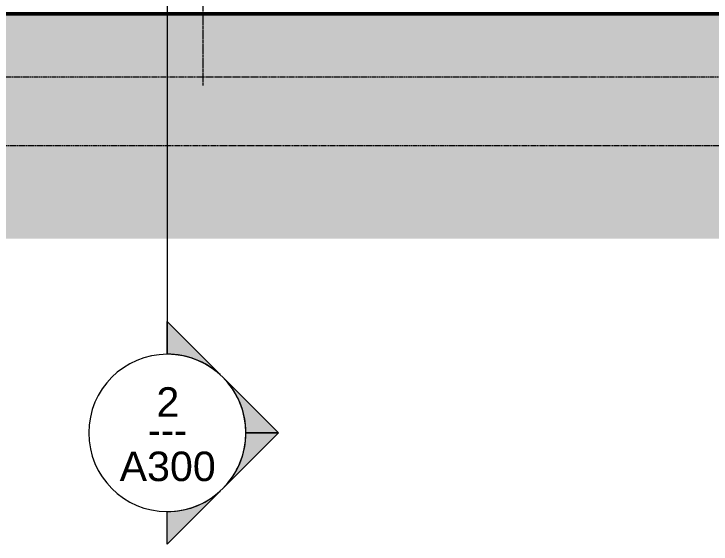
# Model space of a CAD drawing. Header units: inches. Extents: x -4168 to 1833, y -300 to 637.
# Drawn here: x 1057.8 to 1270.7, y -299.8 to -138 of the extents above; entities that cross this region are included whole.
import ezdxf

# ---------------------------------------------------------------- set-up
doc = ezdxf.new("R2010")
doc.units = ezdxf.units.IN
doc.header["$MEASUREMENT"] = 0
doc.linetypes.add('Aligning Line 1_8_', pattern=[0.25, 0.125, -0.125])
doc.linetypes.add('Grid Line 1_2_', pattern=[0.875, 0.5, -0.125, 0.125, -0.125])
for name, color, linetype, lineweight in [('0-5', 170, 'Continuous', 5), ('C-TOPO', 7, 'Continuous', 9), ('C-TOPO-1', 55, 'Continuous', 9), ('C-TOPO-2', 7, 'Continuous', 50), ('G-ANNO-SYMB', 111, 'Aligning Line 1_8_', 9), ('G-ANNO-SYMB-1', 111, 'Continuous', 9), ('S-GRID-1', 1, 'Grid Line 1_2_', 9)]:
    doc.layers.add(name, color=color, linetype=linetype, lineweight=lineweight)
doc.styles.add('Arial', font='arial.ttf', dxfattribs={"height": 9})
doc.styles.add('Century Gothic', font='ufonts.com_century-gothic.ttf', dxfattribs={"height": 9})

# ---------------------------------------------------------------- blocks, each defined once
blk = doc.blocks.new('CTR  - Topography_rvt-2-BUILDING SECTION - EAST_WEST AT RAMP - LOOKING SOUTH')
at = {"layer": 'C-TOPO'}
h = blk.add_hatch(dxfattribs=at)
h.set_pattern_fill('FP_27', color=256, style=0, pattern_type=2)
h.set_pattern_definition([(0, (-10964.796, 146.633), (24, 24), [24, -24]), (0, (-10964.796, 155.633), (24, 24), [24, -24]), (0, (-10964.796, 164.633), (24, 24), [24, -24]), (90, (-10961.796, 167.633), (-24, 24), [24, -24]), (90, (-10952.796, 167.633), (-24, 24), [24, -24]), (90, (-10943.796, 167.633), (-24, 24), [24, -24])])
h.paths.add_polyline_path([(-9907.19, -206.54), (-9895.19, -206.54), (-9895.19, -146), (-9907.19, -146), (-9907.19, -138.01), (-11426.99, -138.01), (-11426.99, -140), (-11418.99, -140), (-11418.99, -152), (-11442.99, -152), (-11442.99, -140), (-11434.99, -140), (-11434.99, -138.01), (-11538.99, -138.01), (-11538.99, -140), (-11530.99, -140), (-11530.99, -152), (-11554.99, -152), (-11554.99, -140), (-11546.99, -140), (-11546.99, -138.01), (-11826.99, -138.01), (-11826.99, -140), (-11818.99, -140), (-11818.99, -152), (-11842.99, -152), (-11842.99, -140), (-11834.99, -140), (-11834.99, -138.01), (-12071.19, -138.01), (-12071.19, -146), (-12083.19, -146), (-12083.19, -206.54), (-10050.66, -206.54)], flags=0)
at = {"layer": 'C-TOPO-1'}
for p, q in [((-10148.64, -138.01), (-10274.24, -138.01)), ((-9907.19, -138.01), (-10148.64, -138.01))]:
    blk.add_line(p, q, dxfattribs=at)
at = {"layer": 'C-TOPO-2'}
for p, q in [((-10148.64, -138.01), (-10274.24, -138.01)), ((-9907.19, -138.01), (-10148.64, -138.01))]:
    blk.add_line(p, q, dxfattribs=at)
blk = doc.blocks.new('Section - Section Head - Filled-22785-BUILDING SECTION - EAST_WEST AT RAMP - LOOKING SOUTH')
at = {"layer": 'G-ANNO-SYMB-1'}
h = blk.add_hatch(color=256, dxfattribs=at)
edge = h.paths.add_edge_path(flags=0)
edge.add_line((-10162.08, -248), (-10178.19, -231.9))
edge.add_line((-10178.19, -231.9), (-10178.19, -241.81))
edge.add_arc((-10178.19, -265.84), 24.03, 47.9216, 90, ccw=False)
h = blk.add_hatch(color=256, dxfattribs=at)
edge = h.paths.add_edge_path(flags=0)
edge.add_arc((-10178.19, -265.84), 24, 0, 45, ccw=False)
edge.add_line((-10154.19, -265.84), (-10144.25, -265.84))
edge.add_line((-10144.25, -265.84), (-10161.22, -248.87))
h = blk.add_hatch(color=256, dxfattribs=at)
edge = h.paths.add_edge_path(flags=0)
edge.add_line((-10161.22, -282.81), (-10144.25, -265.84))
edge.add_line((-10144.25, -265.84), (-10154.19, -265.84))
edge.add_arc((-10178.19, -265.84), 24, 315, 360, ccw=False)
h = blk.add_hatch(color=256, dxfattribs=at)
edge = h.paths.add_edge_path(flags=0)
edge.add_arc((-10178.19, -265.84), 24.03, 270, 312.0784, ccw=False)
edge.add_line((-10178.19, -289.87), (-10178.19, -299.78))
edge.add_line((-10178.19, -299.78), (-10162.08, -283.68))
for p, q in [((-10178.19, -241.81), (-10178.19, -231.9)), ((-10178.19, -231.9), (-10162.08, -248)), ((-10161.22, -248.87), (-10144.25, -265.84)), ((-10144.25, -265.84), (-10161.22, -282.81)), ((-10154.19, -265.84), (-10144.25, -265.84)), ((-10144.25, -265.84), (-10154.19, -265.84)), ((-10162.08, -283.68), (-10178.19, -299.78)), ((-10178.19, -299.78), (-10178.19, -289.87))]:
    blk.add_line(p, q, dxfattribs=at)
for centre, radius, start, end in [((-10178.19, -265.87), 24, 90, 270), ((-10178.19, -265.84), 24.03, 47.9216, 90), ((-10178.19, -265.87), 24, 270, 90), ((-10178.19, -265.84), 24, 360, 45), ((-10178.19, -265.84), 24, 315, 360), ((-10178.19, -265.84), 24.03, 270, 312.0784)]:
    blk.add_arc(centre, radius, start, end, dxfattribs=at)

msp = doc.modelspace()

# ---------------------------------------------------------------- linework, layer by layer
at = {"layer": 'G-ANNO-SYMB'}
for p, q in [((1576.5527, -157.3105), (-1178.9656, -157.3105)), ((1576.5784, -178.2392), (-1178.9656, -178.2392))]:
    msp.add_line(p, q, dxfattribs=at)
at = {"layer": 'G-ANNO-SYMB-1'}
msp.add_line((1104.6036, 526.9531), (1104.6036, -241.8387), dxfattribs=at)
at = {"layer": 'S-GRID-1'}
msp.add_line((1115.6036, -159.8356), (1115.6036, 470.5), dxfattribs=at)

# ---------------------------------------------------------------- block references
at = {"layer": '0-5'}
msp.add_blockref('CTR  - Topography_rvt-2-BUILDING SECTION - EAST_WEST AT RAMP - LOOKING SOUTH', (11282.793, 0), dxfattribs=at)
at = {"layer": 'G-ANNO-SYMB-1'}
msp.add_blockref('Section - Section Head - Filled-22785-BUILDING SECTION - EAST_WEST AT RAMP - LOOKING SOUTH', (11282.793, 0), dxfattribs=at)

# ---------------------------------------------------------------- texts
at = {"layer": 'G-ANNO-SYMB-1', "char_height": 9, "attachment_point": 1}
for s, insert, width, style in [('2', (1101.2826, -251.93), 8.484, 'Arial'), ('---', (1098.6313, -260.4367), 15.453, 'Century Gothic'), ('A300', (1090.0385, -271.5663), 35.754, 'Arial')]:
    msp.add_mtext(s, dxfattribs=dict(at, insert=insert, width=width, style=style))

doc.saveas('drawing.dxf')
